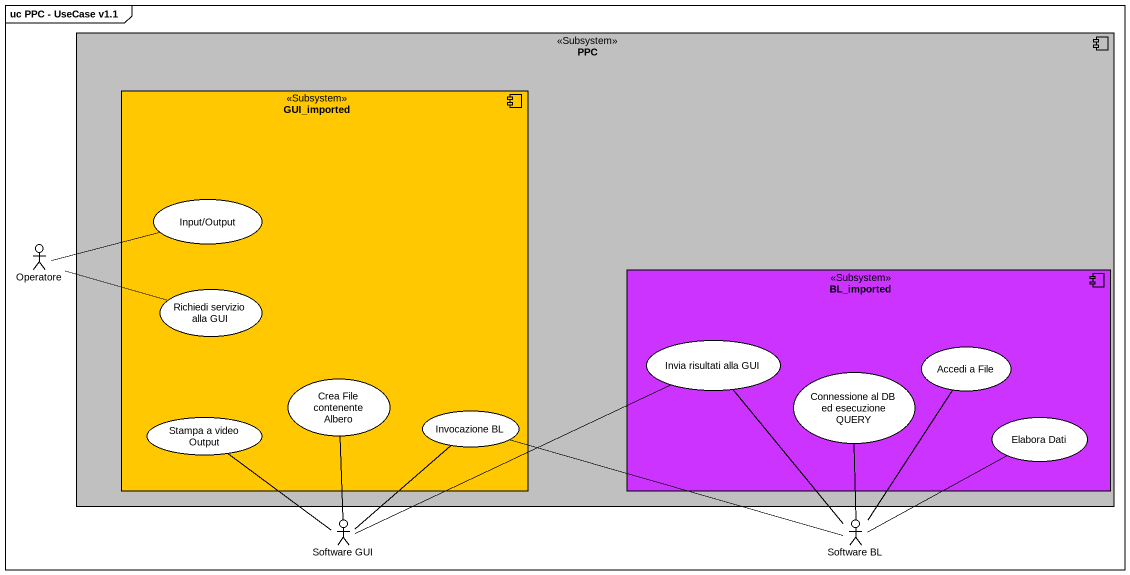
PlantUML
@startuml
mainframe uc PPC - UseCase v1.1
component PPC <<Subsystem>> #C0C0C0 {
  component GUI_imported <<Subsystem>> #FFC800 {
    usecase "Input/Output" as Input_Output
    usecase "Richiedi servizio alla GUI" as Richiedi_servizio_alla_GUI
    usecase "Crea File contenente Albero" as Crea_File_contenente_Albero
    usecase "Stampa a video Output" as Stampa_a_video_Output
    usecase "Invocazione BL" as Invocazione_BL
  }
  component BL_imported <<Subsystem>> #CC33FF {
    usecase "Invia risultati alla GUI" as Invia_risultati_alla_GUI
    usecase "Accedi a File" as Accedi_a_File
    usecase "Connessione al DB ed esecuzione QUERY" as Connessione_al_DB_ed
    usecase "Elabora Dati" as Elabora_Dati
  }
}
actor Operatore
actor "Software GUI" as Software_GUI
actor "Software BL" as Software_BL
Input_Output -left- Operatore
Operatore -right- Richiedi_servizio_alla_GUI
Invia_risultati_alla_GUI -- Software_BL
Accedi_a_File -- Software_BL
Crea_File_contenente_Albero -- Software_GUI
Connessione_al_DB_ed -- Software_BL
Stampa_a_video_Output -- Software_GUI
Invocazione_BL -right- Software_BL
Elabora_Dati -left- Software_BL
Software_GUI -right- Invia_risultati_alla_GUI
Software_GUI -up- Invocazione_BL
@enduml
